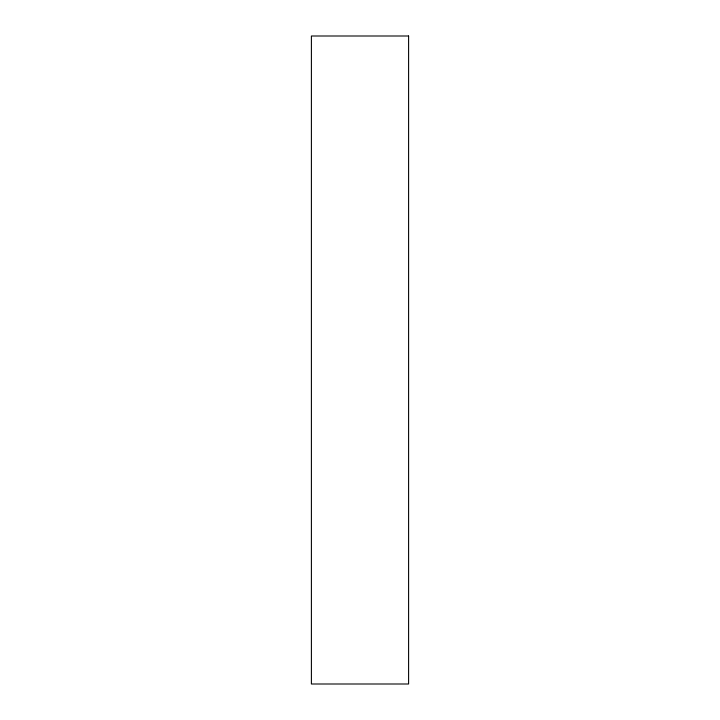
<?xml version="1.0" encoding="UTF-8"?>
<svg xmlns="http://www.w3.org/2000/svg" width="720" height="720" viewBox="0 0 720 720"><rect width="100%" height="100%" fill="white"/><g stroke="black" fill="none" stroke-linecap="round" stroke-linejoin="round"><path stroke-width="1.08" d="M408.6 36L311.4 36L311.4 684L408.6 684L408.6 36"/></g></svg>
